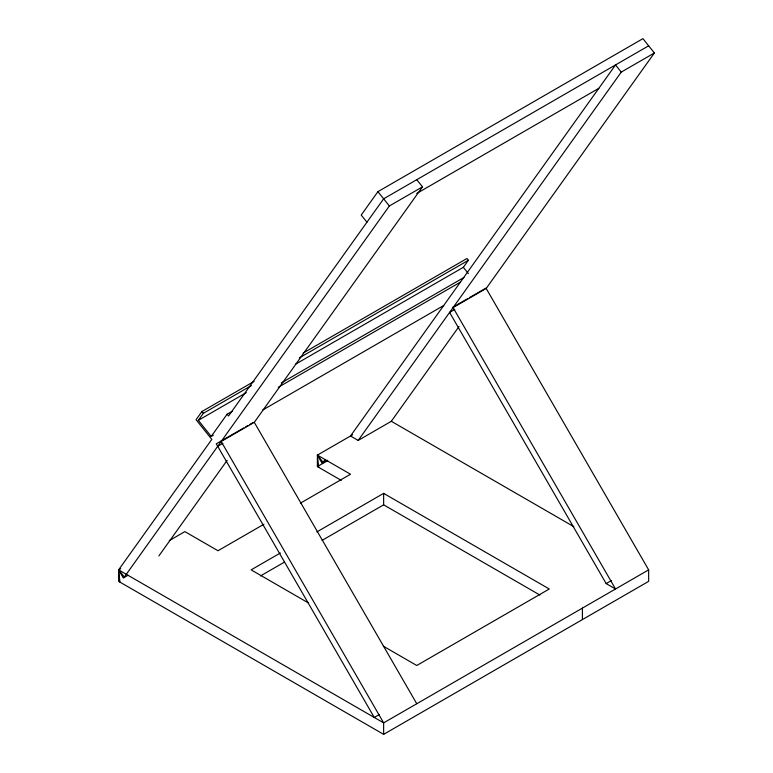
<?xml version="1.0" encoding="UTF-8"?>
<svg xmlns="http://www.w3.org/2000/svg" width="773" height="773" viewBox="0 0 773 773"><rect width="100%" height="100%" fill="white"/><g stroke="black" fill="none" stroke-linecap="round" stroke-linejoin="round"><path stroke-width="1.16" d="M254.095 381.398L201.927 411.516L196.071 419.7L211.812 439.393L118.617 569.865L118.617 581.344L383.64 734.35L648.653 581.344L648.653 569.865L486.188 288.455L654.383 52.97L642.933 38.65L377.92 191.656L361.213 215.049L366.933 222.209M213.3 435.228L211.213 436.436L198.342 420.319L203.357 413.304L251.351 385.592M211.213 436.436L227.088 414.212L232.306 411.207M416.763 179.694L422.493 186.853L389.36 205.976L124.347 577.025L118.617 569.865L120.694 568.677M158.861 555.951L227.146 460.341M221.165 441.46L254.298 422.338L422.493 186.853M352.585 434.793L317.384 455.113L323.104 462.273L325.056 459.539M295.373 364.296L463.356 267.313L468.37 260.298L466.94 258.511L303.132 353.087M621.25 72.102L615.53 64.942L350.507 435.982L358.189 440.417L621.25 72.102L654.383 52.97M358.189 440.417L391.312 421.295L459.007 326.515M648.653 45.81L383.64 198.816L228.518 416.009L227.088 414.212M416.715 193.472L598.824 88.325M299.344 357.889L468.37 260.298M198.342 420.319L246.336 392.616M281.343 382.896L463.935 277.478M278.29 387.263L460.408 282.126M262.627 410.057L443.702 305.509M243.737 427.962L216.276 443.818L374.267 717.46L379.446 714.474M245.804 426.764L247.882 425.575M249.95 424.377L253.051 422.58M467.346 298.861L452.852 307.229L615.53 588.997L606.158 583.586L449.606 312.418L454.785 309.432M469.414 297.663L485.985 288.107M453.055 307.586L486.188 288.455M217.715 446.301L222.885 443.316M169.345 540.578L184.873 531.611L218.005 550.743L263.912 524.239M323.104 462.273L326.216 460.476M127.989 575.276L123.303 577.982L118.617 569.865L383.64 722.871L648.653 569.865M327.25 460.235L322.07 463.23L317.384 455.113L350.507 474.236L300.426 503.155M318.689 467.346L317.384 455.113L317.384 466.592L327.733 460.611M280.348 553.004L251.128 569.865L308.427 602.95M316.862 531.921L383.64 493.367L549.274 588.997L416.763 665.495L383.427 646.247M260.52 575.924L284.522 562.068M322.08 540.385L383.64 504.837L539.902 595.055M606.158 583.586L611.337 580.591M391.312 421.295L573.817 526.655M317.384 466.592L341.27 480.381M463.356 267.313L468.37 273.584M377.92 191.656L389.36 205.976M201.927 411.516L203.357 413.304M254.298 422.338L416.763 703.749M220.962 441.112L383.64 722.871L383.64 734.35M118.617 569.865L119.931 582.098M582.407 608.119L582.407 619.598M383.64 493.367L383.64 504.837"/></g></svg>
